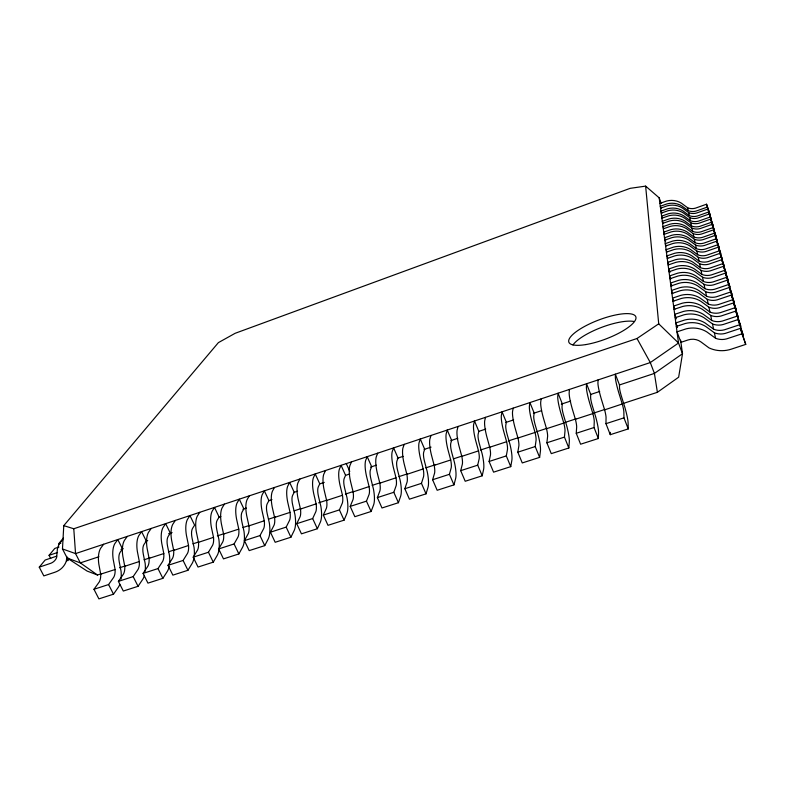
<?xml version="1.0" encoding="UTF-8"?>
<svg xmlns="http://www.w3.org/2000/svg" width="785" height="785" viewBox="0 0 785 785"><rect width="100%" height="100%" fill="white"/><g stroke="black" fill="none" stroke-linecap="round" stroke-linejoin="round"><path stroke-width="1.18" d="M628.245 428.914L623.957 417.855L623.849 411.674A17.015 2.021 71.2 0 0 622.289 404.079L618.933 393.246A25.983 2.993 71.2 0 1 615.361 377.585L615.332 374.19L619.493 384.944L619.512 387.574A13.767 1.58 71.2 0 0 621.759 397.387L624.87 407.366A29.595 3.513 71.2 0 1 628.118 423.086L628.245 428.914L610.279 434.684L610.298 432.339M610.279 434.684L605.961 423.674L606.059 417.453A16.956 2.227 71.3 0 0 604.617 409.849L601.31 399.035A25.895 3.307 71.3 0 1 597.934 383.365L598.023 379.94M598.366 438.511L598.553 432.613A29.428 4.131 71.3 0 0 595.687 416.864L592.655 406.924A13.688 1.864 71.3 0 1 590.614 397.092L590.742 394.433L586.542 383.757L586.385 387.191A25.836 3.513 71.3 0 0 589.623 402.872L592.891 413.675A16.927 2.375 71.3 0 1 594.265 421.28L594.039 427.531L598.366 438.511L580.606 444.212L576.249 433.291L576.671 426.991A16.868 2.581 71.4 0 0 575.415 419.376L572.196 408.602A25.748 3.827 71.4 0 1 569.154 392.912L569.429 389.448M100.951 573.855L97.458 574.993L87.145 571.087L67.176 558.047L62.476 548.951L63.771 525.636L218.377 342.633L235.137 333.301L630.178 188.331L645.633 186.124L659.174 197.82L661.166 203.286M568.831 447.999L569.311 442.034A29.261 4.73 71.4 0 0 566.829 426.255L563.885 416.344A13.61 2.139 71.4 0 1 562.031 406.512L562.305 403.814L558.076 393.216L557.723 396.7A25.689 4.033 71.4 0 0 560.647 412.39L563.826 423.154A16.828 2.718 71.4 0 1 565.014 430.779L564.454 437.098L568.831 447.999L551.266 453.632L546.87 442.789L547.616 436.421A16.77 2.924 71.5 0 0 546.537 428.796L543.406 418.052A25.611 4.337 71.5 0 1 540.679 402.352L541.14 398.849M56.775 556.114L45.167 560.019L39.25 567.153L43.832 575.905L54.744 572.304A24.521 20.596 34.6 0 0 66.401 560.873L66.803 556.398M539.629 457.37L540.404 451.346A29.094 5.318 71.5 0 0 538.294 435.538L535.419 425.666A13.531 2.404 71.5 0 1 533.771 415.824L534.183 413.096L529.914 402.577L529.384 406.1A25.552 4.533 71.5 0 0 531.985 421.81L535.076 432.535A16.73 3.052 71.5 0 1 536.086 440.169L535.203 446.557L539.629 457.37L522.26 462.944L517.815 452.189L518.885 445.752A16.671 3.258 71.6 0 0 517.982 438.108L514.94 427.403A25.473 4.828 71.6 0 1 512.527 411.693L513.164 408.141M510.75 466.643L511.82 460.56A28.927 5.887 71.6 0 0 510.064 444.722L507.267 434.89A13.463 2.659 71.6 0 1 505.815 425.038L506.364 422.281L502.057 411.84L501.35 415.402A25.414 5.024 71.6 0 0 503.636 431.122L506.649 441.808A16.642 3.385 71.6 0 1 507.483 449.452L506.296 455.918L510.75 466.643L493.579 472.158L489.094 461.472L490.468 454.976A16.583 3.582 71.7 0 0 489.742 447.322L486.788 436.656A25.336 5.318 71.7 0 1 484.679 420.927L485.493 417.345M482.196 475.808L483.55 469.665A28.77 6.447 71.7 0 0 482.147 453.808L479.429 444.006A13.394 2.914 71.7 0 1 478.163 434.144L478.84 431.358L474.503 420.995L473.62 424.597A25.277 5.505 71.7 0 0 475.612 440.326L478.536 450.973A16.544 3.709 71.7 0 1 479.193 458.636L477.702 465.162L482.196 475.808L465.211 481.264L460.697 470.666L462.375 464.102A16.495 3.896 71.8 0 0 461.815 456.428L458.94 445.801A25.198 5.789 71.8 0 1 457.125 430.072L458.116 426.441M453.956 484.875L455.594 478.673A28.613 6.996 71.8 0 0 454.535 462.787L451.885 453.024A13.316 3.169 71.8 0 1 450.806 443.162L451.62 440.346L447.244 430.052L446.194 433.693A25.14 5.976 71.8 0 0 447.882 449.432L450.727 460.039A16.456 4.023 71.8 0 1 451.218 467.723L449.422 474.307L453.956 484.875L437.166 490.272L432.613 479.743L434.586 473.12A16.397 4.21 71.9 0 0 434.193 465.436L431.397 454.849A25.061 6.251 71.9 0 1 429.876 439.109L431.034 435.439M426.029 493.843L427.943 487.583A28.456 7.536 71.9 0 0 427.226 471.677L424.646 461.943A13.247 3.405 71.9 0 1 423.743 452.082L424.685 449.236L420.279 439.021L419.062 442.691A25.002 6.437 71.9 0 0 420.456 458.44L423.223 469.018A16.367 4.337 71.9 0 1 423.547 476.701L421.466 483.354L426.029 493.843L409.427 499.182L404.834 488.731L407.091 482.039A16.308 4.514 72 0 0 406.865 474.356L404.147 463.798A24.924 6.702 72 0 1 402.921 448.049L404.236 444.349M398.417 502.714L400.585 496.395A28.299 8.056 72 0 0 400.203 480.469L397.691 470.774A13.178 3.65 72 0 1 396.974 460.903L398.034 458.028L393.599 447.882L392.215 451.601A24.875 6.888 72 0 0 393.334 467.35L396.023 477.888A16.269 4.631 72 0 1 396.18 485.581L393.815 492.293L398.417 502.714L381.991 507.983L377.369 497.611L379.911 490.87A16.22 4.808 72.1 0 0 379.842 483.167L377.192 472.649A24.796 7.153 72.1 0 1 376.25 456.899L377.722 453.161M371.099 511.486L373.532 505.118A28.142 8.576 72.1 0 0 373.474 489.173L371.03 479.507A13.109 3.876 72.1 0 1 370.481 469.636L371.668 466.732L367.194 456.654L365.663 460.412A24.737 7.32 72.1 0 0 366.497 476.171L369.107 486.671A16.181 4.926 72.1 0 1 369.117 494.373L366.458 501.144L371.099 511.486L354.849 516.697L350.198 506.404L353.014 499.603A16.132 5.103 72.2 0 0 353.103 491.891L350.532 481.411A24.659 7.585 72.2 0 1 349.865 465.652L351.494 461.874M325.539 470.509L323.754 474.307A24.531 8.007 72.3 0 0 324.156 490.075L326.648 500.516A16.043 5.387 72.3 0 1 326.403 508.238L323.322 515.097L328.002 525.322L344.075 520.161L346.774 513.743A27.995 9.077 72.2 0 0 347.029 497.778L344.654 488.142A13.041 4.111 72.2 0 1 344.272 478.271L345.586 475.347L349.737 473.973M344.075 520.161L339.414 509.897L342.338 503.067A16.102 5.22 72.2 0 0 342.486 495.355L339.944 484.885A24.61 7.752 72.2 0 1 339.385 469.126L341.082 465.338L345.586 475.347M317.356 528.737L320.29 522.27A27.838 9.557 72.3 0 0 320.859 506.296L318.553 496.699A12.972 4.327 72.3 0 1 318.337 486.818L319.76 483.864L315.227 473.934L313.392 477.751A24.482 8.174 72.3 0 0 313.686 493.52L316.149 503.95A16.014 5.495 72.3 0 1 315.845 511.663L312.656 518.551L296.73 523.693L301.45 533.839L317.356 528.737L312.656 518.551M290.911 537.225L294.1 530.709A27.691 10.038 72.4 0 0 294.964 514.715L292.726 505.157A12.903 4.553 72.4 0 1 292.668 495.276L294.218 492.293L289.655 482.432L287.663 486.288A24.355 8.586 72.4 0 0 287.693 502.057L290.087 512.448A15.926 5.77 72.4 0 1 289.636 520.17L286.182 527.108L270.433 532.201L275.182 542.278L290.911 537.225L286.182 527.108M296.73 523.693L300.086 516.785A15.955 5.662 72.4 0 0 300.478 509.053L298.055 498.652A24.404 8.419 72.4 0 1 297.917 482.883L299.85 479.046M264.751 545.624L268.176 539.059A27.544 10.509 72.5 0 0 269.343 523.055L267.165 513.527A12.835 4.759 72.5 0 1 267.273 503.646L268.931 500.644L264.339 490.841L262.2 494.727A24.227 8.988 72.5 0 0 261.974 510.495L264.3 520.857A15.837 6.045 72.5 0 1 263.701 528.59L259.992 535.576L244.42 540.62L249.198 550.619L264.751 545.624L259.992 535.576M270.433 532.201L274.043 525.234A15.877 5.937 72.5 0 0 274.583 517.501L272.228 507.13A24.276 8.831 72.5 0 1 272.356 491.361L274.436 487.495M238.875 553.935L242.536 547.322A27.396 10.961 72.6 0 0 243.988 531.308L241.878 521.809A12.766 4.965 72.7 0 1 242.133 511.928L243.899 508.896L239.288 499.172L237.011 503.087A24.109 9.381 72.7 0 0 236.53 518.856L238.787 529.178A15.759 6.3 72.6 0 1 238.051 536.92L234.087 543.956L218.672 548.951L223.48 558.881L238.875 553.935L234.087 543.956M244.42 540.62L248.276 533.604A15.788 6.202 72.6 0 0 248.953 525.862L246.676 515.529A24.158 9.224 72.6 0 1 247.049 499.751L249.277 495.855M213.275 562.158L217.151 555.505A27.259 11.412 72.8 0 0 218.897 539.472L216.846 530.003A12.707 5.171 72.8 0 1 217.259 520.121L219.133 517.08L214.491 507.414L212.068 511.359A23.982 9.763 72.8 0 0 211.351 527.128L213.53 537.421A15.671 6.565 72.8 0 1 212.656 545.163L208.457 552.247L193.208 557.183L198.036 567.045L213.275 562.158L208.457 552.247M218.672 548.951L222.783 541.876A15.71 6.457 72.7 0 0 223.597 534.134L221.39 523.831A24.031 9.616 72.7 0 1 222.018 508.062L224.382 504.127M175.34 520.426L172.71 524.419A23.785 10.362 73 0 0 171.601 540.188L173.671 550.334A15.543 6.957 73 0 1 172.592 558.174L168 565.337L172.867 575.13L187.939 570.293L192.04 563.591A27.112 11.844 72.9 0 0 193.934 558.174M193.208 557.183L197.555 550.069A15.621 6.712 72.8 0 0 198.507 542.317L196.368 532.053A23.913 9.999 72.8 0 1 197.231 516.275L199.733 512.32M168 565.337L183.091 560.451L187.536 553.317A15.592 6.81 72.9 0 0 188.547 545.565L186.428 535.311A23.864 10.146 72.9 0 1 187.389 519.542L189.95 515.568L194.621 525.165L192.639 528.236A12.639 5.377 72.9 0 0 192.07 538.117L194.072 547.547A27.112 11.844 72.9 0 1 194.14 556.84M151.191 528.452L148.424 532.465A23.668 10.735 73.1 0 0 147.089 548.234L149.101 558.429A15.464 7.202 73.1 0 1 147.884 566.191L143.066 573.403L147.953 583.127L162.868 578.339L167.195 571.598A26.975 12.275 73 0 0 169.217 566.162M143.066 573.403L158.001 568.576L162.672 561.393A15.514 7.055 73 0 0 163.82 553.631L161.769 543.416A23.736 10.509 73 0 1 162.966 527.648L165.655 523.644L170.345 533.172L168.265 536.273A12.58 5.573 73 0 0 167.548 546.144L169.491 555.544A26.975 12.275 73 0 1 169.609 563.414M127.288 536.39L124.393 540.443A23.55 11.088 73.2 0 0 122.833 556.212L124.776 566.368A15.386 7.438 73.2 0 1 123.431 574.129L118.388 581.381L123.304 591.046L138.062 586.307L142.595 579.526A26.837 12.688 73.1 0 0 144.44 575.336M118.388 581.381L133.165 576.602L138.072 569.38A15.435 7.301 73.1 0 0 139.347 561.618L137.355 551.433A23.619 10.872 73.1 0 1 138.788 535.664L141.604 531.641L146.324 541.11L144.136 544.221A12.511 5.76 73.1 0 0 143.282 554.092L145.166 563.463A26.837 12.688 73.1 0 1 145.186 571.323M103.63 544.26L100.608 548.332A23.432 11.432 73.4 0 0 98.822 564.091L100.706 574.218A15.307 7.673 73.4 0 1 99.224 581.989L93.965 589.28L98.9 598.877L113.511 594.186L118.25 587.366A26.7 13.1 73.3 0 0 119.801 584.344M93.965 589.28L108.585 584.55L113.717 577.289A15.357 7.536 73.3 0 0 115.12 569.517L113.197 559.371A23.501 11.225 73.3 0 1 114.846 543.603L117.799 539.55L122.538 548.96L120.252 552.09A12.452 5.946 73.3 0 0 119.261 561.962L121.076 571.303A26.7 13.1 73.3 0 1 121.018 579.144M66.401 560.873L68.531 558.213M50.731 558.567L49.053 555.338L54.773 548.44L58.983 547.027M63.369 538.078L58.522 543.917L60.847 543.141M622.466 403.706L657.388 392.304L678.652 377.192L682.499 353.75L680.615 340.14M63.771 525.636L73.78 528.766L636.998 338.502L658.713 323.822L645.633 186.124M659.92 203.393L666.504 201.068A18.428 17.535 -17.4 0 1 681.36 203.148L687.699 207.819A11.863 11.265 -21.4 0 0 695.481 208.153L706.549 204.208L710.131 214.962L706.549 204.208M660.558 208.182L667.23 205.827A18.683 17.77 -16.8 0 1 682.302 207.946L688.739 212.686A12.04 11.422 -20.8 0 0 696.638 213.02L707.874 209.036L711.514 219.977L707.874 209.036M661.215 213.118L667.986 210.733A18.958 18.006 -16.2 0 1 683.284 212.882L689.819 217.69A12.217 11.579 -20.2 0 0 697.826 218.034L709.228 214.001L712.937 225.138L709.228 214.001M661.892 218.191L668.771 215.787A19.242 18.261 -15.6 0 1 684.294 217.975L690.918 222.842A12.393 11.736 -19.7 0 0 699.052 223.205L710.621 219.123L714.399 230.466L710.621 219.123M707.334 207.093L696.177 211.057A11.971 11.353 -21 0 1 688.327 210.723L681.92 206.013A18.585 17.672 -17 0 0 666.936 203.914L660.303 206.249L661.117 208.486M662.589 223.421L669.566 220.987A19.527 18.516 -15 0 1 685.334 223.215L692.056 228.16A12.58 11.903 -19.1 0 0 700.318 228.523L712.064 224.392L715.91 235.951L712.064 224.392M708.678 211.999L697.345 216.012A12.138 11.51 -20.5 0 1 689.387 215.669L682.891 210.89A18.85 17.908 -16.4 0 0 667.682 208.761L660.95 211.126L661.775 213.392M663.305 228.818L670.4 226.345A19.821 18.771 -14.4 0 1 686.404 228.621L693.233 233.636A12.776 12.079 -18.5 0 0 701.613 234.008L713.555 229.828L717.47 241.603L713.555 229.828M710.062 217.052L698.562 221.115A12.325 11.677 -19.9 0 1 690.476 220.762L683.882 215.924A19.125 18.163 -15.8 0 0 668.457 213.746L661.618 216.14L662.452 218.446M664.041 234.372L671.244 231.879A20.125 19.046 -13.9 0 1 687.503 234.185L694.44 239.278A12.972 12.256 -18 0 0 702.958 239.67L715.086 235.431L719.07 247.442L715.086 235.431M711.485 222.263L699.808 226.374A12.501 11.834 -19.3 0 1 691.595 226.011L684.913 221.095A19.409 18.408 -15.3 0 0 669.242 218.887L662.304 221.311L663.05 223.352M664.807 240.112L672.127 237.58A20.449 19.321 -13.3 0 1 688.641 239.935L695.687 245.106A13.178 12.432 -17.4 0 0 704.341 245.509L716.666 241.211L720.728 253.467L716.666 241.211M712.957 227.63L701.093 231.801A12.697 12.011 -18.8 0 1 692.762 231.418L685.972 226.433A19.703 18.673 -14.7 0 0 670.066 224.186L663.011 226.639L663.767 228.71M665.601 246.029L673.03 243.468A20.773 19.605 -12.8 0 1 689.819 245.872L696.982 251.121A13.394 12.619 -16.8 0 0 705.774 251.534L718.295 247.187L722.445 259.678L718.295 247.187M714.468 233.165L702.418 237.384A12.894 12.177 -18.2 0 1 693.95 237.001L687.061 231.938A20.008 18.938 -14.1 0 0 670.9 229.642L663.747 232.134L664.512 234.234M666.406 252.152L673.972 249.551A21.107 19.9 -12.2 0 1 691.026 251.995L698.307 257.333A13.61 12.815 -16.3 0 0 707.246 257.755L719.982 253.349L724.212 266.105L719.982 253.349M716.028 238.875L703.782 243.144A13.1 12.364 -17.6 0 1 695.186 242.751L688.18 237.619A20.322 19.213 -13.5 0 0 671.774 235.274L664.503 237.796L665.67 240.995M667.25 258.461L674.943 255.832A21.46 20.204 -11.6 0 1 692.282 258.334L699.68 263.75A13.836 13.011 -15.7 0 0 708.777 264.182L721.719 259.727L726.037 272.748L721.719 259.727M717.637 244.773L705.195 249.1A13.306 12.54 -17.1 0 1 696.452 248.688L689.338 243.478A20.645 19.488 -13 0 0 672.666 241.093L665.278 243.644L666.072 245.803M668.123 264.996L675.944 262.327A21.823 20.508 -11.1 0 1 693.577 264.879L701.103 270.383A14.071 13.217 -15.2 0 0 710.346 270.835L723.525 266.311L727.931 279.617L723.525 266.311M719.295 250.857L706.647 255.243A13.522 12.737 -16.5 0 1 697.767 254.821L690.545 249.522A20.979 19.782 -12.4 0 0 673.589 247.098L666.082 249.679L666.887 251.867M669.026 271.757L676.974 269.049A22.196 20.832 -10.6 0 1 694.921 271.649L702.575 277.252A14.316 13.423 -14.6 0 0 711.975 277.713L725.389 273.131L729.883 286.721L725.389 273.131M721.022 257.146L708.158 261.591A13.747 12.933 -15.9 0 1 699.131 261.16L691.781 255.773A21.323 20.076 -11.9 0 0 674.551 253.3L666.916 255.91L667.731 258.137M669.948 278.744L678.054 276.006A22.579 21.166 -10 0 1 696.315 278.665L704.096 284.356A14.572 13.639 -14.1 0 0 713.663 284.827L727.312 280.186L731.905 294.081L727.312 280.186M722.799 263.652L709.709 268.146A13.973 13.129 -15.4 0 1 700.534 267.705L693.057 262.229A21.676 20.39 -11.3 0 0 675.532 259.707L667.77 262.357L668.604 264.623M670.92 285.985L679.162 283.208A22.981 21.499 -9.5 0 1 697.747 285.926L705.676 291.716A14.827 13.865 -13.5 0 0 715.42 292.206L729.314 287.496L734.004 301.705L729.314 287.496M724.634 270.374L711.318 274.936A14.218 13.335 -14.8 0 1 701.976 274.475L694.382 268.912A22.039 20.704 -10.8 0 0 676.562 266.341L668.663 269.019L669.929 272.464M671.921 293.492L680.31 290.676A23.393 21.852 -9 0 1 699.239 293.453L707.305 299.34A15.101 14.091 -13 0 0 717.225 299.85L731.385 295.082L736.183 309.614L731.385 295.082M726.537 277.34L712.986 281.952A14.464 13.551 -14.3 0 1 703.478 281.481L695.745 275.829A22.422 21.028 -10.2 0 0 677.612 273.2L669.576 275.918L670.724 279.028M672.951 301.273L681.508 298.418A23.825 22.215 -8.5 0 1 700.789 301.254L709.002 307.249A15.376 14.336 -12.4 0 0 719.109 307.779L733.533 302.932L738.44 317.817L733.533 302.932M728.509 284.543L714.713 289.223A14.719 13.777 -13.7 0 1 705.038 288.743L697.168 282.992A22.824 21.362 -9.7 0 0 678.711 280.304L670.527 283.061L671.695 286.221M674.03 309.349L682.744 306.454A24.276 22.588 -8 0 1 702.389 309.349L710.759 315.452A15.671 14.581 -11.9 0 0 721.062 316.002L735.761 311.096L740.785 326.334L735.761 311.096M730.55 292.01L716.499 296.759A14.993 14.002 -13.2 0 1 706.647 296.259L698.64 290.401A23.226 21.715 -9.2 0 0 679.849 287.663L671.509 290.46L672.696 293.668M675.149 317.729L684.029 314.795A24.737 22.971 -7.5 0 1 704.057 317.758L712.584 323.979A15.975 14.836 -11.4 0 0 723.083 324.539L738.077 319.564L743.218 335.185L738.077 319.564M732.66 299.762L718.344 304.57A15.268 14.238 -12.7 0 1 708.315 304.05L700.161 298.094A23.658 22.068 -8.7 0 0 681.017 295.288L672.529 298.123L673.736 301.391M676.307 326.442L685.364 323.469A25.228 23.373 -7 0 1 705.784 326.501L714.478 332.84A16.289 15.092 -10.8 0 0 725.193 333.419L740.481 328.365L745.75 344.389L731.355 349.139A28.662 26.533 -10.5 0 1 708.992 347.883L700.936 341.907A13.522 12.511 -6.7 0 0 688.003 339.974L680.919 342.348L677.023 331.839L686.188 328.837A25.522 23.619 -6.7 0 1 706.853 331.918L715.655 338.315A16.485 15.258 -10.5 0 0 726.498 338.914L741.972 333.821L740.481 328.365M734.858 307.789L720.267 312.675A15.553 14.483 -12.1 0 1 710.042 312.136L701.741 306.072A24.099 22.441 -8.2 0 0 682.243 303.206L673.589 306.081L674.825 309.408M737.135 316.139L722.269 321.085A15.847 14.729 -11.6 0 1 711.848 320.535L703.38 314.363A24.551 22.824 -7.7 0 0 683.509 311.419L674.698 314.343L676.356 318.847M49.053 555.338L57.54 552.503M739.509 324.804L724.339 329.828A16.161 14.993 -11.1 0 1 713.712 329.249L705.087 322.969A25.032 23.216 -7.2 0 0 684.824 319.956L675.836 322.92L677.534 327.512M39.25 567.153L50.956 563.228A14.101 11.844 34.6 0 0 56.589 557.684L57.393 549.225A22.196 18.762 33.5 0 1 62.859 539.756M98.91 556.751L80.325 562.884L67.176 558.047M120.978 549.471L123.304 548.705M145.372 541.424L147.698 540.649M168.598 533.751L172.092 532.603M218.554 517.266L220.87 516.501M242.938 509.22L246.431 508.072M268.499 500.781L271.983 499.633M294.051 492.352L297.535 491.204M319.603 483.913L324.254 482.382M370.549 467.104L376.368 465.181M397.308 458.273L403.127 456.35M424.067 449.442L431.043 447.136M450.816 440.611L457.792 438.305M478.732 431.397L485.719 429.091M505.491 422.565L513.635 419.877M533.408 413.352L541.552 410.663M561.324 404.138L570.636 401.066M590.408 394.541L599.711 391.47M619.493 384.944L654.415 373.415L682.499 353.75L678.515 343.016L659.174 197.82M119.575 567.771L125.394 565.877M144.018 559.803L149.837 557.899M168.461 551.826L174.28 549.932M192.904 543.848L198.723 541.954M217.347 535.88L224.333 533.594M242.957 527.52L248.776 525.626M268.558 519.17L275.545 516.893M294.169 510.809L301.146 508.533M318.612 502.842L326.756 500.182M345.38 494.108L353.525 491.449M372.149 485.365L380.303 482.706M398.927 476.632L407.081 473.973M425.705 467.899L435.018 464.857M453.651 458.783L461.796 456.124M480.43 450.04L489.742 447.008M508.366 440.925L518.846 437.51M536.312 431.809L546.792 428.394M564.248 422.693L575.896 418.896M593.362 413.195L604.999 409.397M100.696 574.139L115.12 569.517M124.776 566.279L139.338 561.53M149.101 558.351L163.81 553.553M173.681 550.413L188.537 545.487M198.507 542.317L213.53 537.332M223.597 534.045L238.777 529.1M248.953 525.862L264.29 520.769M274.573 517.423L290.077 512.36M300.478 509.053L316.129 503.862M326.638 500.438L342.476 495.266M353.103 491.891L369.097 486.582M379.842 483.167L396.003 477.8M406.865 474.356L423.213 468.93M434.174 465.348L450.718 459.961M461.796 456.34L478.516 450.884M489.722 447.234L506.629 441.719M517.963 438.02L535.056 432.447M546.517 428.708L563.807 423.066M575.385 419.288L592.871 413.587M604.617 409.849L622.269 403.99M323.322 515.097L339.414 509.897M350.198 506.404L366.458 501.144M377.369 497.611L393.815 492.293M404.834 488.731L421.466 483.354M432.613 479.743L449.422 474.307M460.697 470.666L477.702 465.162M489.094 461.472L506.296 455.918M517.815 452.189L535.203 446.557M546.87 442.789L564.454 437.098M576.249 433.291L594.039 427.531M605.961 423.674L623.957 417.855M62.476 548.951L75.546 553.592L650.304 362.562L678.515 343.016L658.713 323.822M689.318 215.639L688.681 212.656M690.408 220.732L689.75 217.661M703.399 281.452L702.496 277.213M706.569 296.22L705.597 291.677M97.458 574.993L80.325 562.884L75.546 553.592L73.78 528.766M636.998 338.502L650.304 362.562L654.415 373.415L657.388 392.304M108.585 584.55L113.511 594.186M133.165 576.602L138.062 586.307M158.001 568.576L162.868 578.339M183.091 560.451L187.939 570.293M346.283 463.611L349.776 471.402M741.972 333.821L745.75 344.389M687.64 207.789L688.259 210.694M690.859 222.812L691.536 225.982M691.987 228.131L692.694 231.389M693.165 233.606L693.881 236.972M694.372 239.248L695.117 242.722M695.618 245.077L696.383 248.659M696.903 251.092L697.698 254.791M698.238 257.303L699.052 261.12M699.612 263.721L700.456 267.675M701.025 270.354L701.908 274.446M704.017 284.317L704.959 288.703M707.226 299.311L708.237 304.021M708.914 307.21L709.964 312.106M710.67 315.423L711.76 320.496M712.495 323.94L713.624 329.219M714.389 332.801L715.567 338.286M572.991 344.929A35.757 10.323 -20.7 0 1 601.045 327.58A35.757 10.323 -20.7 0 1 634.084 321.507M68.678 559.754A24.266 20.439 34.6 0 1 67.736 560.765M585.895 344.566A35.816 10.146 -20.8 0 0 635.997 317.719A35.816 10.146 -20.8 0 0 585.06 326.177A35.816 10.146 -20.8 0 0 585.895 344.566"/></g></svg>
